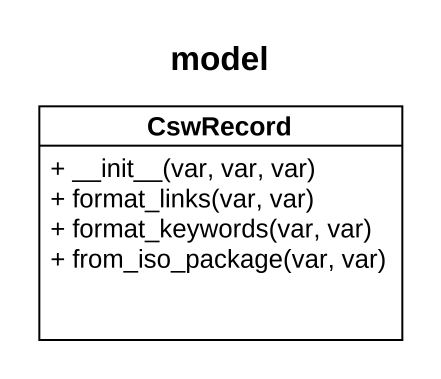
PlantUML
@startuml
title model
hide circle
hide empty members
skinparam classAttributeIconSize 0
class CswRecord {
  + ~__init~__(var, var, var)
  + format_links(var, var)
  + format_keywords(var, var)
  + from_iso_package(var, var)
}
@enduml
